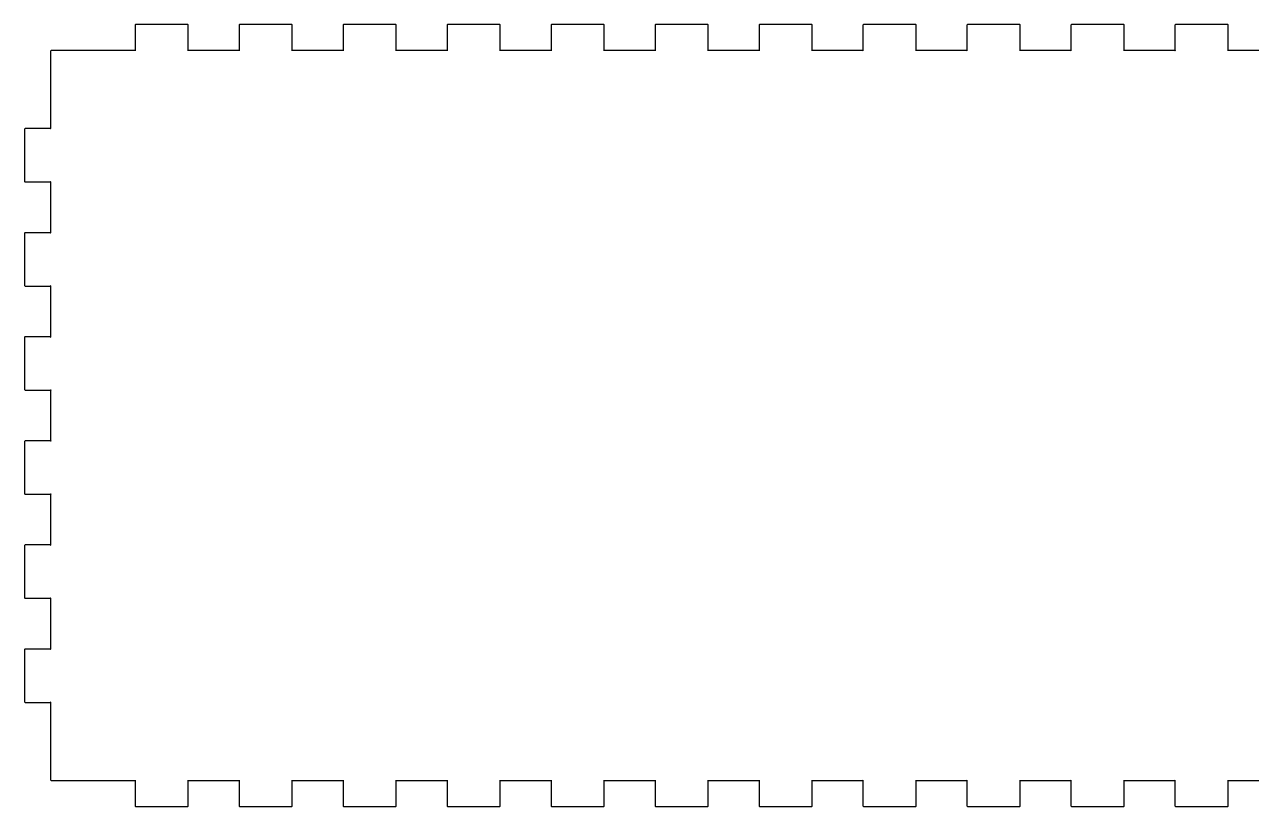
# Model space of a CAD drawing. Header units: millimetres. Extents: x 101 to 473, y 3675 to 4072.
# Drawn here: x 100.7 to 289.5, y 3789.2 to 3909.4 of the extents above; entities that cross this region are included whole.
import ezdxf

# ---------------------------------------------------------------- set-up
doc = ezdxf.new("R2010")
doc.units = ezdxf.units.MM
doc.layers.get('0').update_dxf_attribs({"linetype": 'CONTINUOUS'})

msp = doc.modelspace()

# ---------------------------------------------------------------- linework, layer by layer
msp.add_lwpolyline([(293.7353, 3905.409), (285.9353, 3905.409), (285.9243, 3905.409), (285.8933, 3905.395), (285.8973, 3905.372), (285.9203, 3905.367), (285.9353, 3905.399), (285.9353, 3905.409), (285.9353, 3909.309), (285.9353, 3909.327), (285.9053, 3909.38), (285.8513, 3909.409), (285.8353, 3909.409), (277.8353, 3909.409), (277.8183, 3909.409), (277.7643, 3909.38), (277.7353, 3909.327), (277.7353, 3909.309), (277.7353, 3905.409), (277.7443, 3905.409), (277.7763, 3905.395), (277.7723, 3905.372), (277.7483, 3905.367), (277.7353, 3905.399), (277.7353, 3905.409), (269.9353, 3905.409), (269.9353, 3909.309), (269.9353, 3909.327), (269.9053, 3909.38), (269.8513, 3909.409), (269.8353, 3909.409), (261.8353, 3909.409), (261.8173, 3909.409), (261.7633, 3909.38), (261.7353, 3909.327), (261.7353, 3909.309), (261.7353, 3905.409), (261.7353, 3905.399), (261.7483, 3905.367), (261.7723, 3905.372), (261.7763, 3905.395), (261.7443, 3905.409), (261.7353, 3905.409), (253.9353, 3905.409), (253.9243, 3905.409), (253.8923, 3905.395), (253.8983, 3905.372), (253.9193, 3905.367), (253.9353, 3905.399), (253.9353, 3905.409), (253.9353, 3909.309), (253.9353, 3909.327), (253.9063, 3909.38), (253.8523, 3909.409), (253.8353, 3909.409), (245.8343, 3909.409), (245.8173, 3909.409), (245.7643, 3909.38), (245.7353, 3909.327), (245.7353, 3909.309), (245.7353, 3905.409), (245.7353, 3905.399), (245.7493, 3905.367), (245.7733, 3905.372), (245.7773, 3905.395), (245.7453, 3905.409), (245.7353, 3905.409), (237.9363, 3905.409), (237.9363, 3905.399), (237.9213, 3905.367), (237.8973, 3905.372), (237.8933, 3905.395), (237.9243, 3905.409), (237.9363, 3905.409), (237.9363, 3909.309), (237.9363, 3909.327), (237.9053, 3909.38), (237.8513, 3909.409), (237.8353, 3909.409), (229.8363, 3909.409), (229.8183, 3909.409), (229.7643, 3909.38), (229.7353, 3909.327), (229.7353, 3909.309), (229.7353, 3905.409), (221.9353, 3905.409), (221.9243, 3905.409), (221.8923, 3905.395), (221.8973, 3905.372), (221.9203, 3905.367), (221.9353, 3905.399), (221.9353, 3905.409), (221.9353, 3909.309), (221.9353, 3909.327), (221.9053, 3909.38), (221.8513, 3909.409), (221.8353, 3909.409), (213.8353, 3909.409), (213.8173, 3909.409), (213.7633, 3909.38), (213.7353, 3909.327), (213.7353, 3909.309), (213.7353, 3905.409), (213.7353, 3905.399), (213.7483, 3905.367), (213.7723, 3905.372), (213.7763, 3905.395), (213.7443, 3905.409), (213.7353, 3905.409), (205.9353, 3905.409), (205.9243, 3905.409), (205.8923, 3905.395), (205.8983, 3905.372), (205.9203, 3905.367), (205.9353, 3905.399), (205.9353, 3905.409), (205.9353, 3909.309), (205.9353, 3909.327), (205.9063, 3909.38), (205.8523, 3909.409), (205.8363, 3909.409), (197.8353, 3909.409), (197.8173, 3909.409), (197.7653, 3909.38), (197.7363, 3909.327), (197.7363, 3909.309), (197.7363, 3905.409), (197.7453, 3905.409), (197.7773, 3905.395), (197.7733, 3905.372), (197.7493, 3905.367), (197.7363, 3905.399), (197.7363, 3905.409), (189.9347, 3905.409), (189.9347, 3905.399), (189.9195, 3905.367), (189.8976, 3905.372), (189.892, 3905.395), (189.9237, 3905.409), (189.9347, 3905.409), (189.9347, 3909.309), (189.9347, 3909.327), (189.9057, 3909.38), (189.8521, 3909.409), (189.8355, 3909.409), (181.8345, 3909.409), (181.8169, 3909.409), (181.7643, 3909.38), (181.7354, 3909.327), (181.7354, 3909.309), (181.7354, 3905.409), (181.7449, 3905.409), (181.7767, 3905.395), (181.7728, 3905.372), (181.7491, 3905.367), (181.7354, 3905.399), (181.7354, 3905.409), (173.9358, 3905.409), (173.9358, 3905.399), (173.9207, 3905.367), (173.897, 3905.372), (173.8931, 3905.395), (173.9249, 3905.409), (173.9358, 3905.409), (173.9358, 3909.309), (173.9358, 3909.327), (173.9055, 3909.38), (173.8515, 3909.409), (173.8353, 3909.409), (165.8357, 3909.409), (165.8177, 3909.409), (165.7641, 3909.38), (165.7352, 3909.327), (165.7352, 3909.309), (165.7352, 3905.409), (157.9352, 3905.409), (157.9352, 3905.399), (157.9201, 3905.367), (157.8968, 3905.372), (157.8925, 3905.395), (157.9243, 3905.409), (157.9352, 3905.409), (157.9352, 3909.309), (157.9352, 3909.327), (157.9049, 3909.38), (157.8513, 3909.409), (157.8347, 3909.409), (149.8351, 3909.409), (149.8175, 3909.409), (149.7635, 3909.38), (149.7346, 3909.327), (149.7346, 3909.309), (149.7346, 3905.409), (149.7444, 3905.409), (149.7758, 3905.395), (149.772, 3905.372), (149.7483, 3905.367), (149.7346, 3905.399), (149.7346, 3905.409), (141.935, 3905.409), (141.935, 3909.309), (141.935, 3909.327), (141.9061, 3909.38), (141.8521, 3909.409), (141.8359, 3909.409), (133.8349, 3909.409), (133.8169, 3909.409), (133.7647, 3909.38), (133.7357, 3909.327), (133.7357, 3909.309), (133.7357, 3905.409), (133.7453, 3905.409), (133.777, 3905.395), (133.7728, 3905.372), (133.7495, 3905.367), (133.7357, 3905.399), (133.7357, 3905.409), (125.9359, 3905.409), (125.9359, 3905.399), (125.9208, 3905.367), (125.8973, 3905.372), (125.8932, 3905.395), (125.9249, 3905.409), (125.9359, 3905.409), (125.9359, 3909.309), (125.9359, 3909.327), (125.9056, 3909.38), (125.8519, 3909.409), (125.8353, 3909.409), (117.8358, 3909.409), (117.8179, 3909.409), (117.7641, 3909.38), (117.7352, 3909.327), (117.7352, 3909.309), (117.7352, 3905.409), (117.7448, 3905.409), (117.7765, 3905.395), (117.7724, 3905.372), (117.749, 3905.367), (117.7352, 3905.399), (117.7352, 3905.409), (104.8354, 3905.409), (104.8175, 3905.409), (104.7637, 3905.38), (104.7348, 3905.326), (104.7348, 3905.308), (104.7348, 3893.409), (104.7444, 3893.409), (104.7761, 3893.395), (104.772, 3893.372), (104.7486, 3893.368), (104.7348, 3893.399), (104.7348, 3893.409), (100.8349, 3893.409), (100.817, 3893.409), (100.7647, 3893.38), (100.7357, 3893.328), (100.7357, 3893.31), (100.7357, 3885.309), (100.7357, 3885.292), (100.7647, 3885.239), (100.817, 3885.21), (100.8349, 3885.21), (104.7348, 3885.21), (104.7444, 3885.21), (104.7761, 3885.225), (104.772, 3885.247), (104.7486, 3885.252), (104.7348, 3885.221), (104.7348, 3885.21), (104.7348, 3877.409), (100.8349, 3877.409), (100.817, 3877.409), (100.7647, 3877.38), (100.7357, 3877.327), (100.7357, 3877.309), (100.7357, 3869.309), (100.7357, 3869.292), (100.7647, 3869.238), (100.817, 3869.209), (100.8349, 3869.209), (104.7348, 3869.209), (104.7348, 3861.408), (100.8349, 3861.408), (100.817, 3861.408), (100.7647, 3861.379), (100.7357, 3861.327), (100.7357, 3861.309), (100.7357, 3853.309), (100.7357, 3853.293), (100.7647, 3853.239), (100.817, 3853.209), (100.8349, 3853.209), (104.7348, 3853.209), (104.7348, 3853.22), (104.7486, 3853.252), (104.772, 3853.247), (104.7761, 3853.224), (104.7444, 3853.209), (104.7348, 3853.209), (104.7348, 3845.409), (104.7444, 3845.409), (104.7761, 3845.395), (104.772, 3845.372), (104.7486, 3845.368), (104.7348, 3845.399), (104.7348, 3845.409), (100.8349, 3845.409), (100.817, 3845.409), (100.7647, 3845.38), (100.7357, 3845.326), (100.7357, 3845.308), (100.7357, 3837.309), (100.7357, 3837.293), (100.7647, 3837.239), (100.817, 3837.208), (100.8349, 3837.208), (104.7348, 3837.208), (104.7348, 3837.22), (104.7486, 3837.251), (104.772, 3837.247), (104.7761, 3837.223), (104.7444, 3837.208), (104.7348, 3837.208), (104.7348, 3829.409), (100.8349, 3829.409), (100.817, 3829.409), (100.7647, 3829.38), (100.7357, 3829.328), (100.7357, 3829.31), (100.7357, 3821.309), (100.7357, 3821.292), (100.7647, 3821.238), (100.817, 3821.209), (100.8349, 3821.209), (104.7348, 3821.209), (104.7444, 3821.209), (104.7761, 3821.225), (104.772, 3821.247), (104.7486, 3821.252), (104.7348, 3821.22), (104.7348, 3821.209), (104.7348, 3813.409), (104.7444, 3813.409), (104.7761, 3813.395), (104.772, 3813.371), (104.7486, 3813.367), (104.7348, 3813.399), (104.7348, 3813.409), (100.8349, 3813.409), (100.817, 3813.409), (100.7647, 3813.38), (100.7357, 3813.327), (100.7357, 3813.309), (100.7357, 3805.31), (100.7357, 3805.293), (100.7647, 3805.239), (100.817, 3805.209), (100.8349, 3805.209), (104.7348, 3805.209), (104.7348, 3793.31), (104.7348, 3793.293), (104.7637, 3793.24), (104.8175, 3793.209), (104.8354, 3793.209), (117.7352, 3793.209), (117.7352, 3789.309), (117.7352, 3789.293), (117.7641, 3789.239), (117.8179, 3789.209), (117.8358, 3789.209), (125.8353, 3789.209), (125.8519, 3789.209), (125.9056, 3789.239), (125.9359, 3789.293), (125.9359, 3789.309), (125.9359, 3793.209), (125.9359, 3793.22), (125.9208, 3793.252), (125.8973, 3793.248), (125.8932, 3793.224), (125.9249, 3793.209), (125.9359, 3793.209), (133.7357, 3793.209), (133.7357, 3789.309), (133.7357, 3789.293), (133.7647, 3789.239), (133.8169, 3789.209), (133.8349, 3789.209), (141.8359, 3789.209), (141.8521, 3789.209), (141.9061, 3789.239), (141.935, 3789.293), (141.935, 3789.309), (141.935, 3793.209), (149.7346, 3793.209), (149.7444, 3793.209), (149.7758, 3793.224), (149.772, 3793.248), (149.7483, 3793.252), (149.7346, 3793.22), (149.7346, 3793.209), (149.7346, 3789.309), (149.7346, 3789.293), (149.7635, 3789.239), (149.8175, 3789.209), (149.8351, 3789.209), (157.8347, 3789.209), (157.8513, 3789.209), (157.9049, 3789.239), (157.9352, 3789.293), (157.9352, 3789.309), (157.9352, 3793.209), (157.9243, 3793.209), (157.8925, 3793.224), (157.8968, 3793.248), (157.9201, 3793.252), (157.9352, 3793.22), (157.9352, 3793.209), (165.7352, 3793.209), (165.7352, 3789.309), (165.7352, 3789.293), (165.7641, 3789.239), (165.8177, 3789.209), (165.8357, 3789.209), (173.8353, 3789.209), (173.8515, 3789.209), (173.9055, 3789.239), (173.9358, 3789.293), (173.9358, 3789.309), (173.9358, 3793.209), (173.9358, 3793.22), (173.9207, 3793.252), (173.897, 3793.248), (173.8931, 3793.224), (173.9249, 3793.209), (173.9358, 3793.209), (181.7354, 3793.209), (181.7449, 3793.209), (181.7767, 3793.224), (181.7728, 3793.248), (181.7491, 3793.252), (181.7354, 3793.22), (181.7354, 3793.209), (181.7354, 3789.309), (181.7354, 3789.293), (181.7643, 3789.239), (181.8169, 3789.209), (181.8345, 3789.209), (189.8355, 3789.209), (189.8521, 3789.209), (189.9057, 3789.239), (189.9347, 3789.293), (189.9347, 3789.309), (189.9347, 3793.209), (189.9347, 3793.22), (189.9195, 3793.252), (189.8976, 3793.248), (189.892, 3793.224), (189.9237, 3793.209), (189.9347, 3793.209), (197.7363, 3793.209), (197.7363, 3793.22), (197.7493, 3793.252), (197.7733, 3793.248), (197.7773, 3793.224), (197.7453, 3793.209), (197.7363, 3793.209), (197.7363, 3789.309), (197.7363, 3789.293), (197.7653, 3789.239), (197.8173, 3789.209), (197.8353, 3789.209), (205.8363, 3789.209), (205.8523, 3789.209), (205.9063, 3789.239), (205.9353, 3789.293), (205.9353, 3789.309), (205.9353, 3793.209), (205.9243, 3793.209), (205.8923, 3793.224), (205.8983, 3793.248), (205.9203, 3793.252), (205.9353, 3793.22), (205.9353, 3793.209), (213.7353, 3793.209), (213.7353, 3793.22), (213.7483, 3793.252), (213.7723, 3793.248), (213.7763, 3793.224), (213.7443, 3793.209), (213.7353, 3793.209), (213.7353, 3789.309), (213.7353, 3789.293), (213.7633, 3789.239), (213.8173, 3789.209), (213.8353, 3789.209), (221.8353, 3789.209), (221.8513, 3789.209), (221.9053, 3789.239), (221.9353, 3789.293), (221.9353, 3789.309), (221.9353, 3793.209), (221.9353, 3793.22), (221.9203, 3793.252), (221.8973, 3793.248), (221.8923, 3793.224), (221.9243, 3793.209), (221.9353, 3793.209), (229.7353, 3793.209), (229.7453, 3793.209), (229.7763, 3793.224), (229.7723, 3793.248), (229.7493, 3793.252), (229.7353, 3793.22), (229.7353, 3793.209), (229.7353, 3789.309), (229.7353, 3789.293), (229.7643, 3789.239), (229.8183, 3789.209), (229.8363, 3789.209), (237.8353, 3789.209), (237.8513, 3789.209), (237.9053, 3789.239), (237.9363, 3789.293), (237.9363, 3789.309), (237.9363, 3793.209), (245.7353, 3793.209), (245.7453, 3793.209), (245.7773, 3793.224), (245.7733, 3793.248), (245.7493, 3793.252), (245.7353, 3793.22), (245.7353, 3793.209), (245.7353, 3789.309), (245.7353, 3789.293), (245.7643, 3789.239), (245.8173, 3789.209), (245.8343, 3789.209), (253.8353, 3789.209), (253.8523, 3789.209), (253.9063, 3789.239), (253.9353, 3789.293), (253.9353, 3789.309), (253.9353, 3793.209), (253.9243, 3793.209), (253.8923, 3793.224), (253.8983, 3793.248), (253.9193, 3793.252), (253.9353, 3793.22), (253.9353, 3793.209), (261.7353, 3793.209), (261.7353, 3789.309), (261.7353, 3789.293), (261.7633, 3789.239), (261.8173, 3789.209), (261.8353, 3789.209), (269.8353, 3789.209), (269.8513, 3789.209), (269.9053, 3789.239), (269.9353, 3789.293), (269.9353, 3789.309), (269.9353, 3793.209), (269.9353, 3793.22), (269.9203, 3793.252), (269.8963, 3793.248), (269.8923, 3793.224), (269.9243, 3793.209), (269.9353, 3793.209), (277.7353, 3793.209), (277.7443, 3793.209), (277.7763, 3793.224), (277.7723, 3793.248), (277.7483, 3793.252), (277.7353, 3793.22), (277.7353, 3793.209), (277.7353, 3789.309), (277.7353, 3789.293), (277.7643, 3789.239), (277.8183, 3789.209), (277.8353, 3789.209), (285.8353, 3789.209), (285.8513, 3789.209), (285.9053, 3789.239), (285.9353, 3789.293), (285.9353, 3789.309), (285.9353, 3793.209), (285.9243, 3793.209), (285.8933, 3793.224), (285.8973, 3793.248), (285.9203, 3793.252), (285.9353, 3793.22), (285.9353, 3793.209), (293.7353, 3793.209)])
for points in [[(141.8976, 3905.372), (141.9198, 3905.367), (141.935, 3905.399), (141.935, 3905.409), (141.9241, 3905.409), (141.8923, 3905.395)], [(165.7352, 3905.409), (165.7352, 3905.399), (165.7489, 3905.367), (165.7722, 3905.372), (165.7764, 3905.395), (165.7447, 3905.409)], [(229.7723, 3905.372), (229.7763, 3905.395), (229.7453, 3905.409), (229.7353, 3905.409), (229.7353, 3905.399), (229.7493, 3905.367)], [(269.9203, 3905.367), (269.9353, 3905.399), (269.9353, 3905.409), (269.9243, 3905.409), (269.8923, 3905.395), (269.8963, 3905.372)], [(104.772, 3877.371), (104.7761, 3877.395), (104.7444, 3877.409), (104.7348, 3877.409), (104.7348, 3877.399), (104.7486, 3877.367)], [(104.7348, 3869.209), (104.7444, 3869.209), (104.7761, 3869.224), (104.772, 3869.247), (104.7486, 3869.252), (104.7348, 3869.22)], [(104.7761, 3861.394), (104.7444, 3861.408), (104.7348, 3861.408), (104.7348, 3861.399), (104.7486, 3861.367), (104.772, 3861.371)], [(104.7348, 3829.409), (104.7348, 3829.399), (104.7486, 3829.367), (104.772, 3829.372), (104.7761, 3829.395), (104.7444, 3829.409)], [(104.7761, 3805.224), (104.772, 3805.248), (104.7486, 3805.252), (104.7348, 3805.22), (104.7348, 3805.209), (104.7444, 3805.209)], [(117.7352, 3793.209), (117.7448, 3793.209), (117.7765, 3793.224), (117.7724, 3793.248), (117.749, 3793.252), (117.7352, 3793.22)], [(133.777, 3793.224), (133.7728, 3793.248), (133.7495, 3793.252), (133.7357, 3793.22), (133.7357, 3793.209), (133.7453, 3793.209)], [(141.8976, 3793.248), (141.8923, 3793.224), (141.9241, 3793.209), (141.935, 3793.209), (141.935, 3793.22), (141.9198, 3793.252)], [(165.7447, 3793.209), (165.7764, 3793.224), (165.7722, 3793.248), (165.7489, 3793.252), (165.7352, 3793.22), (165.7352, 3793.209)], [(237.9363, 3793.209), (237.9363, 3793.22), (237.9213, 3793.252), (237.8973, 3793.248), (237.8933, 3793.224), (237.9243, 3793.209)], [(261.7763, 3793.224), (261.7723, 3793.248), (261.7483, 3793.252), (261.7353, 3793.22), (261.7353, 3793.209), (261.7443, 3793.209)]]:
    msp.add_lwpolyline(points, close=True)

doc.saveas('drawing.dxf')
